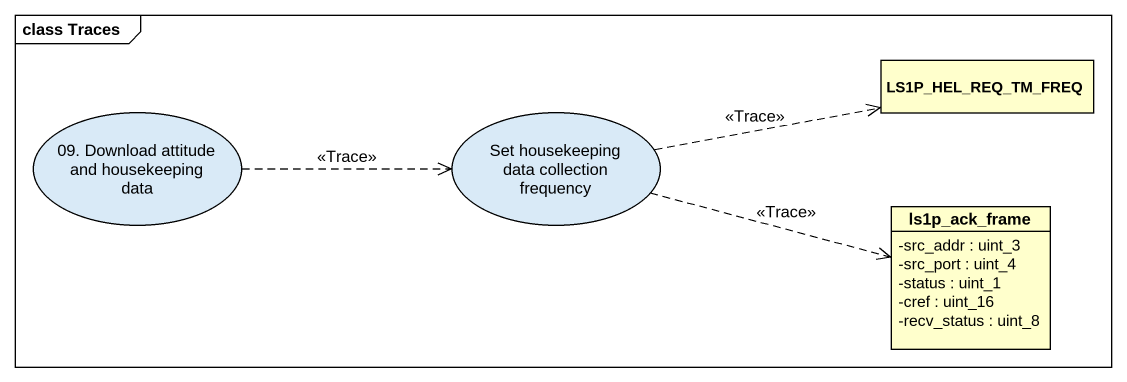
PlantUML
@startuml
mainframe class Traces
allowmixing
hide circle
hide empty members
skinparam classAttributeIconSize 0
class LS1P_HEL_REQ_TM_FREQ
usecase "09. Download attitude and housekeeping data" as u09_Download_attitude_and
usecase "Set housekeeping data collection frequency" as Set_housekeeping_data
class ls1p_ack_frame {
  -src_addr : uint_3
  -src_port : uint_4
  -status : uint_1
  -cref : uint_16
  -recv_status : uint_8
}
u09_Download_attitude_and .right.> Set_housekeeping_data : <<Trace>>
Set_housekeeping_data .right.> LS1P_HEL_REQ_TM_FREQ : <<Trace>>
Set_housekeeping_data .right.> ls1p_ack_frame : <<Trace>>
@enduml
